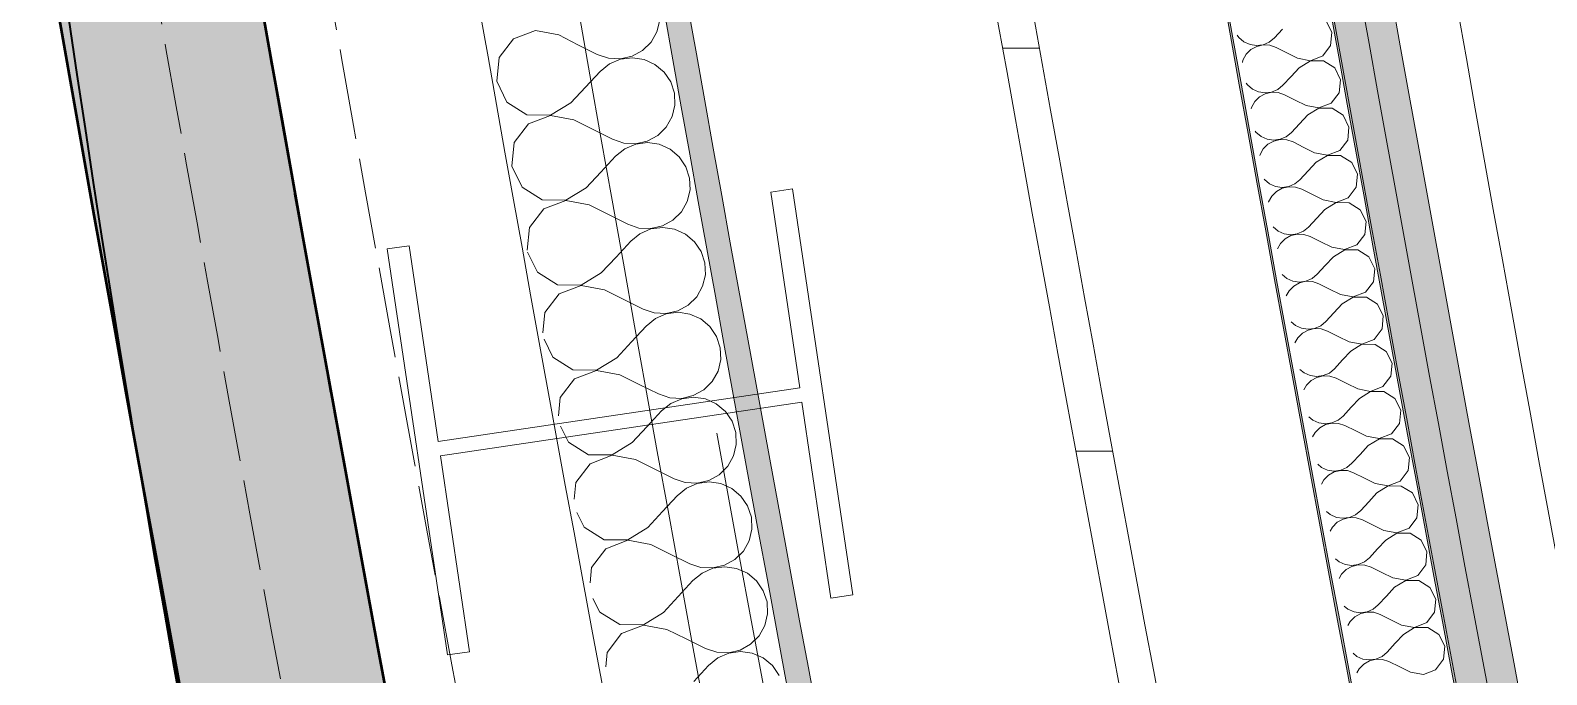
# Model space of a CAD drawing. Header units: millimetres. Extents: x -99530 to 90294, y -97212 to 56397.
# Drawn here: x -42005 to -41253, y -64111 to -63791 of the extents above; entities that cross this region are included whole.
import ezdxf
from ezdxf.enums import TextEntityAlignment as Align

# ---------------------------------------------------------------- set-up
doc = ezdxf.new("R2010")
doc.units = ezdxf.units.MM
doc.header["$MEASUREMENT"] = 0
doc.linetypes.add('Double Dashed', pattern=[1093.611073, 529.166651, -211.666656, 141.111112, -211.666656])
doc.linetypes.add('Hidden Line', pattern=[55, 45, -10])
for name, color, linetype in [('A-25-M_Wall_Ext', 7, 'Continuous'), ('A-25-M_Wall_Int', 7, 'Continuous'), ('COLUMN.IFC Import', 7, 'Continuous'), ('New_A-05-M_Gross_Int_Circulation', 7, 'Continuous'), ('New_A-15-MG_Structural_Grid_Phase_2', 7, 'Continuous'), ('New_A-20-M_Floor_Slab', 7, 'Continuous'), ('New_A-20-M_Hard_Landscape', 7, 'Continuous'), ('New_A-25-M_Wall_Ext', 7, 'Continuous'), ('New_A-25-M_Wall_Int', 7, 'Continuous')]:
    doc.layers.add(name, color=color, linetype=linetype)
for name, color, linetype, lineweight, true_color in [('A-25-M_Wall_Ext_Pen_No__107', 7, 'Continuous', 15, 0xa6a6a6), ('A-25-M_Wall_Ext_Pen_No__27', 7, 'Continuous', 50, 0x2a2a2a), ('A-25-M_Wall_Int_Pen_No__107', 7, 'Continuous', 15, 0xa6a6a6), ('A-25-M_Wall_Int_Pen_No__149', 7, 'Continuous', 0, 0x2a2a2a), ('New_A-05-M_Gross_Int_Circulation_Pen_No__74', 7, 'Continuous', 20, 0x606060), ('New_A-15-MG_Structural_Grid_Phase_2_Pen_No__222', 7, 'Continuous', 13, 0x65af33), ('New_A-20-M_Hard_Landscape_Pen_No__53', 7, 'Continuous', 35, 0x444444), ('New_A-25-M_Wall_Int_Pen_No__107', 7, 'Continuous', 15, 0xa6a6a6), ('New_A-25-M_Wall_Int_Pen_No__81', 7, 'Continuous', 20, 0x6a6a6a)]:
    doc.layers.add(name, color=color, linetype=linetype, lineweight=lineweight, true_color=true_color)
for name, color, linetype, lineweight in [('A-25-M_Wall_Ext_Pen_No__87', 8, 'Continuous', 20), ('A-25-M_Wall_Int_Pen_No__193', 7, 'Continuous', 18), ('COLUMN.IFC Import_Pen_No__2', 8, 'Continuous', 15), ('New_A-20-M_Floor_Slab_Pen_No__89', 8, 'Continuous', 20), ('New_A-25-M_Wall_Ext_Pen_No__87', 8, 'Continuous', 20), ('New_A-25-M_Wall_Int_Pen_No__1', 7, 'Continuous', 13), ('New_A-25-M_Wall_Int_Pen_No__150', 7, 'Continuous', 0), ('New_ArchiCAD Zone Stamps_Pen_No__9', 7, 'Continuous', 13)]:
    doc.layers.add(name, color=color, linetype=linetype, lineweight=lineweight)
doc.styles.add('GENERATED_STYLE_1', font='')
doc.styles.add('GENERATED_STYLE_3', font='')
doc.styles.add('GENERATED_STYLE_4', font='')
doc.styles.get('GENERATED_STYLE_1').set_extended_font_data('Arial', bold=True)
doc.styles.get('GENERATED_STYLE_3').set_extended_font_data('Arial')
doc.styles.get('GENERATED_STYLE_4').set_extended_font_data('Swis721 BT')

# ---------------------------------------------------------------- blocks, each defined once
blk = doc.blocks.new('Stair 07 _INB 0168_10_1', base_point=(-36902.6, -62923.54))
at = {"layer": 'New_A-05-M_Gross_Int_Circulation_Pen_No__74', "linetype": 'Continuous'}
blk.add_arc((-4141.99, -57209.05), 37731.88, 186.721455, 191.645003, dxfattribs=at)
at = {"layer": 'New_ArchiCAD Zone Stamps_Pen_No__9'}
for tag, height, style, p in [('ROOM_NAME', 250, 'GENERATED_STYLE_1', (-37168.15, -61611.29)), ('zoneNameLine2', 250, 'GENERATED_STYLE_1', (-37356.58, -62043.42)), ('ROOM_NUMBER', 200, 'GENERATED_STYLE_3', (-37545.01, -62464.13)), ('measuredAreaCode', 200, 'GENERATED_STYLE_3', (-37702.04, -62824.24)), ('DUMMY_649', 200, 'GENERATED_STYLE_3', (-37394.63, -62958.28)), ('DUMMY_650', 200, 'GENERATED_STYLE_3', (-36905.29, -63171.66)), ('DUMMY_651', 133.33, 'GENERATED_STYLE_3', (-36626, -63278.2))]:
    blk.add_attdef(tag, text='', height=height, rotation=336.44041, dxfattribs=dict(at, style=style)).set_placement(p, align=Align.TOP_LEFT)
blk = doc.blocks.new('Mesh_2_1', base_point=(-42312.96, -61137.43))
at = {"layer": 'New_A-20-M_Hard_Landscape_Pen_No__53', "linetype": 'Continuous', "flags": 128}
blk.add_lwpolyline([(-42312.96, -61137.43), (-44611.59, -60132.63), (-45011.26, -60153.1), (-44779.44, -64647.12, 0.101309), (-40900.75, -69852.74, -0.324783), (-40933.13, -67038.12, -0.084886), (-41989.51, -63759.27, -0.016705)], format="xyb", close=True, dxfattribs=at)
blk = doc.blocks.new('Slab_56_1', base_point=(-44734.13, -52924.74))
at = {"layer": 'New_A-20-M_Floor_Slab_Pen_No__89', "linetype": 'Continuous', "flags": 128}
blk.add_lwpolyline([(-44734.13, -52924.74), (-44734.3, -52924.72, -0.179811), (-34721.45, -33027.69), (-34721.92, -33027.18), (-25959.6, -24873.2), (-20981.62, -27043.85), (-17009.56, -17934.66), (-17703.34, -17189.12), (-11222.85, -11158.55), (-10852.64, -11556.37), (-2918.66, -4173.23), (921.42, -599.75), (3259.49, -1619.27), (2636.44, -2195.91), (2144.41, -3324.28), (-4596.33, -18782.94), (-10337.07, -31948.28), (-13252.03, -30677.22), (-20095.26, -46371.16, -0.415568), (-30017.22, -50195.91), (-38341.96, -69287.69, -0.234037), (-41521.39, -64901.11, -0.022084), (-42146.95, -60901.38), (-44895.69, -59706.59, -0.043731)], format="xyb", close=True, dxfattribs=at)
blk = doc.blocks.new('Wall_233_1', base_point=(-42264.59, -61095.29))
at = {"layer": 'New_A-25-M_Wall_Ext_Pen_No__87', "linetype": 'Hidden Line'}
for radius, start in [(37234.44, 185.847464), (37284.44, 185.892366)]:
    blk.add_arc((-5223.89, -57301.83), radius, start, 191.659248, dxfattribs=at)
blk = doc.blocks.new('*X781')
at = {"layer": 'New_A-25-M_Wall_Int_Pen_No__150', "linetype": 'Continuous'}
for p, q in [((-41384, -63790.51), (-41388.05, -63794.86)), ((-41359.51, -63792.17), (-41362.36, -63786.32)), ((-41406.45, -63793.47), (-41405.63, -63794.69)), ((-41405.63, -63794.69), (-41403.12, -63796.81)), ((-41403.12, -63796.81), (-41400.13, -63798.17)), ((-41400.13, -63798.17), (-41396.88, -63798.66)), ((-41396.88, -63798.66), (-41393.62, -63798.23)), ((-41393.6, -63798.33), (-41396.8, -63799.06)), ((-41393.62, -63798.23), (-41390.6, -63796.94)), ((-41390.32, -63798.5), (-41393.6, -63798.33)), ((-41390.6, -63796.94), (-41388.05, -63794.86)), ((-41387.21, -63799.55), (-41390.32, -63798.5)), ((-41364.11, -63803.81), (-41360.15, -63798.64)), ((-41360.15, -63798.64), (-41359.51, -63792.17)), ((-41403.63, -63805.82), (-41403.92, -63806.99)), ((-41402.02, -63802.96), (-41403.63, -63805.82)), ((-41399.68, -63800.65), (-41402.02, -63802.96)), ((-41396.8, -63799.06), (-41399.68, -63800.65)), ((-41381.89, -63802.23), (-41387.21, -63799.55)), ((-41376.58, -63804.91), (-41381.89, -63802.23)), ((-41376.58, -63804.91), (-41370.19, -63806.13)), ((-41370.17, -63806.23), (-41375.73, -63809.6)), ((-41370.19, -63806.13), (-41364.11, -63803.81)), ((-41363.66, -63806.29), (-41370.17, -63806.23)), ((-41375.73, -63809.6), (-41379.79, -63813.96)), ((-41358.16, -63809.76), (-41363.66, -63806.29)), ((-41355.3, -63815.6), (-41358.16, -63809.76)), ((-41401.98, -63817.32), (-41401.42, -63818.16)), ((-41401.42, -63818.16), (-41398.91, -63820.28)), ((-41398.91, -63820.28), (-41395.91, -63821.63)), ((-41389.41, -63821.69), (-41386.39, -63820.39)), ((-41386.39, -63820.39), (-41383.84, -63818.32)), ((-41379.79, -63813.96), (-41383.84, -63818.32)), ((-41355.94, -63822.08), (-41355.3, -63815.6)), ((-41397.8, -63826.42), (-41399.42, -63829.28)), ((-41395.47, -63824.11), (-41397.8, -63826.42)), ((-41395.91, -63821.63), (-41392.66, -63822.11)), ((-41392.59, -63822.52), (-41395.47, -63824.11)), ((-41392.66, -63822.11), (-41389.41, -63821.69)), ((-41389.39, -63821.79), (-41392.59, -63822.52)), ((-41386.11, -63821.95), (-41389.39, -63821.79)), ((-41383, -63823.01), (-41386.11, -63821.95)), ((-41377.68, -63825.68), (-41383, -63823.01)), ((-41372.36, -63828.35), (-41377.68, -63825.68)), ((-41372.36, -63828.35), (-41365.97, -63829.57)), ((-41365.97, -63829.57), (-41359.89, -63827.25)), ((-41359.89, -63827.25), (-41355.94, -63822.08)), ((-41399.42, -63829.28), (-41399.6, -63830.04)), ((-41371.51, -63833.04), (-41375.56, -63837.41)), ((-41365.95, -63829.67), (-41371.51, -63833.04)), ((-41359.44, -63829.72), (-41365.95, -63829.67)), ((-41353.94, -63833.19), (-41359.44, -63829.72)), ((-41351.08, -63839.04), (-41353.94, -63833.19)), ((-41397.52, -63841.13), (-41397.19, -63841.62)), ((-41397.19, -63841.62), (-41394.68, -63843.74)), ((-41394.68, -63843.74), (-41391.68, -63845.09)), ((-41382.16, -63843.84), (-41379.62, -63841.77)), ((-41375.56, -63837.41), (-41379.62, -63841.77)), ((-41351.71, -63845.51), (-41351.08, -63839.04)), ((-41393.57, -63849.88), (-41395.18, -63852.75)), ((-41391.24, -63847.57), (-41393.57, -63849.88)), ((-41391.68, -63845.09), (-41388.43, -63845.57)), ((-41388.36, -63845.98), (-41391.24, -63847.57)), ((-41388.43, -63845.57), (-41385.18, -63845.15)), ((-41385.16, -63845.24), (-41388.36, -63845.98)), ((-41385.18, -63845.15), (-41382.16, -63843.84)), ((-41381.88, -63845.4), (-41385.16, -63845.24)), ((-41378.77, -63846.46), (-41381.88, -63845.4)), ((-41373.45, -63849.13), (-41378.77, -63846.46)), ((-41368.13, -63851.8), (-41373.45, -63849.13)), ((-41361.73, -63853.01), (-41355.66, -63850.69)), ((-41355.66, -63850.69), (-41351.71, -63845.51)), ((-41395.18, -63852.75), (-41395.27, -63853.13)), ((-41367.28, -63856.49), (-41371.33, -63860.85)), ((-41368.13, -63851.8), (-41361.73, -63853.01)), ((-41361.72, -63853.11), (-41367.28, -63856.49)), ((-41355.21, -63853.16), (-41361.72, -63853.11)), ((-41349.7, -63856.62), (-41355.21, -63853.16)), ((-41346.84, -63862.47), (-41349.7, -63856.62)), ((-41393.06, -63864.91), (-41392.95, -63865.08)), ((-41392.95, -63865.08), (-41390.44, -63867.2)), ((-41377.92, -63867.3), (-41375.37, -63865.22)), ((-41371.33, -63860.85), (-41375.37, -63865.22)), ((-41347.47, -63868.94), (-41346.84, -63862.47)), ((-41389.32, -63873.34), (-41390.93, -63876.2)), ((-41390.44, -63867.2), (-41387.44, -63868.55)), ((-41386.99, -63871.02), (-41389.32, -63873.34)), ((-41387.44, -63868.55), (-41384.19, -63869.03)), ((-41384.12, -63869.43), (-41386.99, -63871.02)), ((-41384.19, -63869.03), (-41380.93, -63868.6)), ((-41380.92, -63868.69), (-41384.12, -63869.43)), ((-41380.93, -63868.6), (-41377.92, -63867.3)), ((-41377.64, -63868.85), (-41380.92, -63868.69)), ((-41374.52, -63869.91), (-41377.64, -63868.85)), ((-41369.2, -63872.57), (-41374.52, -63869.91)), ((-41363.88, -63875.24), (-41369.2, -63872.57)), ((-41351.41, -63874.12), (-41347.47, -63868.94)), ((-41390.93, -63876.2), (-41390.94, -63876.24)), ((-41363.03, -63879.93), (-41367.07, -63884.29)), ((-41363.88, -63875.24), (-41357.48, -63876.45)), ((-41357.47, -63876.55), (-41363.03, -63879.93)), ((-41357.48, -63876.45), (-41351.41, -63874.12)), ((-41350.96, -63876.59), (-41357.47, -63876.55)), ((-41345.45, -63880.05), (-41350.96, -63876.59)), ((-41342.58, -63885.89), (-41345.45, -63880.05)), ((-41388.63, -63888.59), (-41386.18, -63890.65)), ((-41373.66, -63890.74), (-41371.12, -63888.66)), ((-41367.07, -63884.29), (-41371.12, -63888.66)), ((-41343.21, -63892.37), (-41342.58, -63885.89)), ((-41386.18, -63890.65), (-41383.18, -63892)), ((-41382.73, -63894.48), (-41385.06, -63896.79)), ((-41383.18, -63892), (-41379.93, -63892.48)), ((-41379.86, -63892.89), (-41382.73, -63894.48)), ((-41379.93, -63892.48), (-41376.68, -63892.05)), ((-41376.66, -63892.14), (-41379.86, -63892.89)), ((-41376.68, -63892.05), (-41373.66, -63890.74)), ((-41373.38, -63892.3), (-41376.66, -63892.14)), ((-41370.26, -63893.35), (-41373.38, -63892.3)), ((-41364.94, -63896.02), (-41370.26, -63893.35)), ((-41359.61, -63898.68), (-41364.94, -63896.02)), ((-41347.15, -63897.55), (-41343.21, -63892.37)), ((-41385.06, -63896.79), (-41386.58, -63899.51)), ((-41358.76, -63903.37), (-41362.8, -63907.74)), ((-41359.61, -63898.68), (-41353.22, -63899.88)), ((-41353.2, -63899.98), (-41358.76, -63903.37)), ((-41353.22, -63899.88), (-41347.15, -63897.55)), ((-41346.7, -63900.02), (-41353.2, -63899.98)), ((-41341.18, -63903.48), (-41346.7, -63900.02)), ((-41338.31, -63909.32), (-41341.18, -63903.48)), ((-41362.8, -63907.74), (-41366.85, -63912.11)), ((-41338.94, -63915.79), (-41338.31, -63909.32)), ((-41384.21, -63912.17), (-41381.91, -63914.11)), ((-41381.91, -63914.11), (-41378.91, -63915.45)), ((-41378.46, -63917.93), (-41380.78, -63920.25)), ((-41378.91, -63915.45), (-41375.66, -63915.93)), ((-41375.58, -63916.33), (-41378.46, -63917.93)), ((-41375.66, -63915.93), (-41372.4, -63915.49)), ((-41372.38, -63915.59), (-41375.58, -63916.33)), ((-41372.4, -63915.49), (-41369.39, -63914.19)), ((-41369.1, -63915.75), (-41372.38, -63915.59)), ((-41369.39, -63914.19), (-41366.85, -63912.11)), ((-41365.99, -63916.79), (-41369.1, -63915.75)), ((-41360.66, -63919.45), (-41365.99, -63916.79)), ((-41342.87, -63920.98), (-41338.94, -63915.79)), ((-41380.78, -63920.25), (-41382.22, -63922.8)), ((-41355.34, -63922.11), (-41360.66, -63919.45)), ((-41355.34, -63922.11), (-41348.94, -63923.32)), ((-41348.92, -63923.41), (-41354.48, -63926.8)), ((-41348.94, -63923.32), (-41342.87, -63920.98)), ((-41342.42, -63923.45), (-41348.92, -63923.41)), ((-41336.9, -63926.9), (-41342.42, -63923.45)), ((-41358.52, -63931.17), (-41362.56, -63935.55)), ((-41354.48, -63926.8), (-41358.52, -63931.17)), ((-41334.03, -63932.74), (-41336.9, -63926.9)), ((-41334.65, -63939.22), (-41334.03, -63932.74)), ((-41379.8, -63935.73), (-41377.62, -63937.56)), ((-41377.62, -63937.56), (-41374.62, -63938.9)), ((-41374.17, -63941.38), (-41376.49, -63943.7)), ((-41374.62, -63938.9), (-41371.37, -63939.37)), ((-41371.29, -63939.78), (-41374.17, -63941.38)), ((-41371.37, -63939.37), (-41368.11, -63938.94)), ((-41368.1, -63939.03), (-41371.29, -63939.78)), ((-41368.11, -63938.94), (-41365.1, -63937.63)), ((-41364.81, -63939.19), (-41368.1, -63939.03)), ((-41365.1, -63937.63), (-41362.56, -63935.55)), ((-41361.7, -63940.23), (-41364.81, -63939.19)), ((-41356.37, -63942.89), (-41361.7, -63940.23)), ((-41338.58, -63944.4), (-41334.65, -63939.22)), ((-41376.49, -63943.7), (-41377.85, -63946.12)), ((-41351.04, -63945.55), (-41356.37, -63942.89)), ((-41351.04, -63945.55), (-41344.65, -63946.75)), ((-41344.63, -63946.84), (-41350.18, -63950.23)), ((-41344.65, -63946.75), (-41338.58, -63944.4)), ((-41338.12, -63946.87), (-41344.63, -63946.84)), ((-41332.61, -63950.32), (-41338.12, -63946.87)), ((-41354.22, -63954.61), (-41358.26, -63958.98)), ((-41350.18, -63950.23), (-41354.22, -63954.61)), ((-41329.73, -63956.16), (-41332.61, -63950.32)), ((-41330.34, -63962.64), (-41329.73, -63956.16)), ((-41375.38, -63959.27), (-41373.31, -63961)), ((-41373.31, -63961), (-41370.32, -63962.35)), ((-41370.32, -63962.35), (-41367.06, -63962.82)), ((-41366.99, -63963.22), (-41369.86, -63964.82)), ((-41367.06, -63962.82), (-41363.81, -63962.38)), ((-41363.79, -63962.47), (-41366.99, -63963.22)), ((-41363.81, -63962.38), (-41360.8, -63961.07)), ((-41360.51, -63962.63), (-41363.79, -63962.47)), ((-41360.8, -63961.07), (-41358.26, -63958.98)), ((-41357.4, -63963.67), (-41360.51, -63962.63)), ((-41352.07, -63966.32), (-41357.4, -63963.67)), ((-41334.27, -63967.82), (-41330.34, -63962.64)), ((-41372.19, -63967.14), (-41373.48, -63969.45)), ((-41369.86, -63964.82), (-41372.19, -63967.14)), ((-41346.74, -63968.98), (-41352.07, -63966.32)), ((-41346.74, -63968.98), (-41340.34, -63970.17)), ((-41340.32, -63970.27), (-41345.87, -63973.66)), ((-41340.34, -63970.17), (-41334.27, -63967.82)), ((-41333.82, -63970.3), (-41340.32, -63970.27)), ((-41328.3, -63973.74), (-41333.82, -63970.3)), ((-41349.91, -63978.04), (-41353.94, -63982.42)), ((-41345.87, -63973.66), (-41349.91, -63978.04)), ((-41325.41, -63979.58), (-41328.3, -63973.74)), ((-41370.98, -63982.79), (-41369, -63984.45)), ((-41369, -63984.45), (-41366, -63985.79)), ((-41366, -63985.79), (-41362.75, -63986.26)), ((-41362.67, -63986.66), (-41365.54, -63988.26)), ((-41362.75, -63986.26), (-41359.49, -63985.82)), ((-41359.47, -63985.91), (-41362.67, -63986.66)), ((-41359.49, -63985.82), (-41356.48, -63984.51)), ((-41356.19, -63986.06), (-41359.47, -63985.91)), ((-41356.48, -63984.51), (-41353.94, -63982.42)), ((-41353.08, -63987.11), (-41356.19, -63986.06)), ((-41329.95, -63991.24), (-41326.02, -63986.05)), ((-41326.02, -63986.05), (-41325.41, -63979.58)), ((-41367.86, -63990.59), (-41369.1, -63992.8)), ((-41365.54, -63988.26), (-41367.86, -63990.59)), ((-41347.74, -63989.76), (-41353.08, -63987.11)), ((-41342.41, -63992.4), (-41347.74, -63989.76)), ((-41342.41, -63992.4), (-41336.02, -63993.59)), ((-41336, -63993.69), (-41341.55, -63997.09)), ((-41336.02, -63993.59), (-41329.95, -63991.24)), ((-41329.49, -63993.72), (-41336, -63993.69)), ((-41323.97, -63997.16), (-41329.49, -63993.72)), ((-41345.58, -64001.47), (-41349.61, -64005.85)), ((-41341.55, -63997.09), (-41345.58, -64001.47)), ((-41321.08, -64002.99), (-41323.97, -63997.16)), ((-41366.57, -64006.29), (-41364.66, -64007.89)), ((-41364.66, -64007.89), (-41361.66, -64009.23)), ((-41361.66, -64009.23), (-41358.41, -64009.69)), ((-41358.41, -64009.69), (-41355.16, -64009.25)), ((-41355.16, -64009.25), (-41352.15, -64007.94)), ((-41352.15, -64007.94), (-41349.61, -64005.85)), ((-41321.69, -64009.47), (-41321.08, -64002.99)), ((-41363.53, -64014.03), (-41364.72, -64016.17)), ((-41361.2, -64011.7), (-41363.53, -64014.03)), ((-41358.34, -64010.1), (-41361.2, -64011.7)), ((-41355.14, -64009.35), (-41358.34, -64010.1)), ((-41351.86, -64009.5), (-41355.14, -64009.35)), ((-41348.74, -64010.54), (-41351.86, -64009.5)), ((-41343.41, -64013.18), (-41348.74, -64010.54)), ((-41338.07, -64015.83), (-41343.41, -64013.18)), ((-41338.07, -64015.83), (-41331.68, -64017.02)), ((-41331.68, -64017.02), (-41325.61, -64014.66)), ((-41325.61, -64014.66), (-41321.69, -64009.47)), ((-41337.2, -64020.51), (-41341.23, -64024.9)), ((-41331.66, -64017.11), (-41337.2, -64020.51)), ((-41325.15, -64017.13), (-41331.66, -64017.11)), ((-41319.63, -64020.57), (-41325.15, -64017.13)), ((-41316.74, -64026.4), (-41319.63, -64020.57)), ((-41362.17, -64029.78), (-41360.32, -64031.33)), ((-41360.32, -64031.33), (-41357.31, -64032.67)), ((-41350.81, -64032.69), (-41347.8, -64031.37)), ((-41347.8, -64031.37), (-41345.26, -64029.28)), ((-41341.23, -64024.9), (-41345.26, -64029.28)), ((-41317.34, -64032.88), (-41316.74, -64026.4)), ((-41359.17, -64037.47), (-41360.34, -64039.56)), ((-41356.85, -64035.14), (-41359.17, -64037.47)), ((-41357.31, -64032.67), (-41354.06, -64033.13)), ((-41353.99, -64033.54), (-41356.85, -64035.14)), ((-41354.06, -64033.13), (-41350.81, -64032.69)), ((-41350.79, -64032.78), (-41353.99, -64033.54)), ((-41347.51, -64032.93), (-41350.79, -64032.78)), ((-41344.39, -64033.97), (-41347.51, -64032.93)), ((-41339.06, -64036.61), (-41344.39, -64033.97)), ((-41333.72, -64039.25), (-41339.06, -64036.61)), ((-41333.72, -64039.25), (-41327.32, -64040.43)), ((-41327.32, -64040.43), (-41321.26, -64038.07)), ((-41321.26, -64038.07), (-41317.34, -64032.88)), ((-41332.85, -64043.93), (-41336.87, -64048.32)), ((-41327.3, -64040.53), (-41332.85, -64043.93)), ((-41320.8, -64040.55), (-41327.3, -64040.53)), ((-41315.27, -64043.98), (-41320.8, -64040.55)), ((-41312.38, -64049.81), (-41315.27, -64043.98)), ((-41357.78, -64053.24), (-41355.95, -64054.76)), ((-41343.43, -64054.8), (-41340.9, -64052.71)), ((-41336.87, -64048.32), (-41340.9, -64052.71)), ((-41312.98, -64056.29), (-41312.38, -64049.81)), ((-41355.95, -64054.76), (-41352.95, -64056.1)), ((-41354.81, -64060.9), (-41355.95, -64062.97)), ((-41352.49, -64058.57), (-41354.81, -64060.9)), ((-41352.95, -64056.1), (-41349.7, -64056.56)), ((-41349.62, -64056.97), (-41352.49, -64058.57)), ((-41349.7, -64056.56), (-41346.44, -64056.12)), ((-41346.43, -64056.21), (-41349.62, -64056.97)), ((-41346.44, -64056.12), (-41343.43, -64054.8)), ((-41343.14, -64056.36), (-41346.43, -64056.21)), ((-41340.03, -64057.39), (-41343.14, -64056.36)), ((-41334.69, -64060.03), (-41340.03, -64057.39)), ((-41329.35, -64062.67), (-41334.69, -64060.03)), ((-41322.95, -64063.85), (-41316.89, -64061.49)), ((-41316.89, -64061.49), (-41312.98, -64056.29)), ((-41328.48, -64067.35), (-41332.5, -64071.74)), ((-41329.35, -64062.67), (-41322.95, -64063.85)), ((-41322.94, -64063.94), (-41328.48, -64067.35)), ((-41316.43, -64063.96), (-41322.94, -64063.94)), ((-41310.9, -64067.39), (-41316.43, -64063.96)), ((-41308, -64073.21), (-41310.9, -64067.39)), ((-41353.38, -64076.69), (-41351.57, -64078.2)), ((-41339.06, -64078.22), (-41336.52, -64076.13)), ((-41332.5, -64071.74), (-41336.52, -64076.13)), ((-41308.6, -64079.69), (-41308, -64073.21)), ((-41351.57, -64078.2), (-41348.57, -64079.53)), ((-41350.42, -64084.33), (-41351.57, -64086.39)), ((-41348.11, -64082), (-41350.42, -64084.33)), ((-41348.57, -64079.53), (-41345.32, -64079.99)), ((-41345.24, -64080.4), (-41348.11, -64082)), ((-41345.32, -64079.99), (-41342.06, -64079.54)), ((-41342.05, -64079.64), (-41345.24, -64080.4)), ((-41342.06, -64079.54), (-41339.06, -64078.22)), ((-41338.76, -64079.78), (-41342.05, -64079.64)), ((-41335.65, -64080.82), (-41338.76, -64079.78)), ((-41330.31, -64083.45), (-41335.65, -64080.82)), ((-41324.97, -64086.09), (-41330.31, -64083.45)), ((-41312.51, -64084.89), (-41308.6, -64079.69)), ((-41324.09, -64090.77), (-41328.11, -64095.16)), ((-41324.97, -64086.09), (-41318.57, -64087.26)), ((-41318.55, -64087.35), (-41324.09, -64090.77)), ((-41318.57, -64087.26), (-41312.51, -64084.89)), ((-41312.04, -64087.36), (-41318.55, -64087.35)), ((-41306.51, -64090.79), (-41312.04, -64087.36)), ((-41303.61, -64096.62), (-41306.51, -64090.79)), ((-41328.11, -64095.16), (-41332.13, -64099.55)), ((-41304.2, -64103.1), (-41303.61, -64096.62)), ((-41348.99, -64100.12), (-41347.18, -64101.63)), ((-41347.18, -64101.63), (-41344.18, -64102.96)), ((-41343.71, -64105.43), (-41346.03, -64107.76)), ((-41344.18, -64102.96), (-41340.92, -64103.42)), ((-41340.85, -64103.83), (-41343.71, -64105.43)), ((-41340.92, -64103.42), (-41337.67, -64102.97)), ((-41337.65, -64103.06), (-41340.85, -64103.83)), ((-41337.67, -64102.97), (-41334.66, -64101.65)), ((-41334.37, -64103.2), (-41337.65, -64103.06)), ((-41334.66, -64101.65), (-41332.13, -64099.55)), ((-41331.25, -64104.24), (-41334.37, -64103.2)), ((-41325.91, -64106.87), (-41331.25, -64104.24)), ((-41320.57, -64109.5), (-41325.91, -64106.87)), ((-41308.11, -64108.3), (-41304.2, -64103.1)), ((-41346.03, -64107.76), (-41347.17, -64109.83)), ((-41320.57, -64109.5), (-41314.17, -64110.67)), ((-41314.17, -64110.67), (-41308.11, -64108.3))]:
    blk.add_line(p, q, dxfattribs=at)
blk = doc.blocks.new('Wall_234_1', base_point=(-41650.69, -61617.63))
at = {"layer": 'New_A-25-M_Wall_Int_Pen_No__107', "linetype": 'Continuous'}
for points in [[(-41684.58, -61586.49, 0.020784), (-41197.92, -64625.86), (-41183.53, -64621.37, -0.020714), (-41668.66, -61593.43)], [(-41666.62, -61610.69, 0.020699), (-41180.53, -64636.15), (-41166.13, -64631.65, -0.020629), (-41650.69, -61617.63)]]:
    blk.add_hatch(color=256, dxfattribs=at).paths.add_polyline_path(points)
at = {"layer": 'New_A-25-M_Wall_Int_Pen_No__81', "linetype": 'Continuous', "lineweight": 0, "true_color": 0x353535}
for points in [[(-41748.55, -61486.6, 0.021187), (-41258.2, -64590.19), (-41257.24, -64589.9, -0.021182), (-41747.49, -61487.06)], [(-41687.67, -61568.78, 0.020899), (-41199.08, -64625.18), (-41198.12, -64624.88, -0.020894), (-41686.6, -61569.24)]]:
    blk.add_hatch(color=250, dxfattribs=at).paths.add_polyline_path(points)
at = {"layer": 'New_A-25-M_Wall_Int_Pen_No__1', "linetype": 'Continuous'}
for radius, start, end in [(37093.18, 186.548948, 191.405608), (37092.18, 186.551629, 191.405448), (37042.18, 186.685976, 191.398979), (37041.18, 186.688668, 191.47657), (37026.18, 186.729082, 191.475746), (37011.18, 186.769546, 191.520049)]:
    blk.add_arc((-4897.54, -57254.9), radius, start, end, dxfattribs=at)
at = {"layer": 'New_A-25-M_Wall_Int', "color": 250, "lineweight": 50, "true_color": 0x2a2a2a}
blk.add_blockref('*X781', (0, 0), dxfattribs=at)
blk = doc.blocks.new('Wall_322_1', base_point=(-42261.67, -61124.25))
at = {"layer": 'A-25-M_Wall_Ext_Pen_No__107', "linetype": 'Continuous', "lineweight": 0, "true_color": 0x535353}
blk.add_hatch(color=251, dxfattribs=at).paths.add_polyline_path([(-42361.13, -61134.57, 0.025045), (-41783.48, -64868.72), (-41685.55, -64848.5, -0.025045), (-42261.67, -61124.25)])
at = {"layer": 'A-25-M_Wall_Ext_Pen_No__27', "linetype": 'Continuous'}
for radius in [37641.11, 37741.11]:
    blk.add_arc((-4821.59, -57239.2), radius, 185.924212, 191.662952, dxfattribs=at)
blk = doc.blocks.new('Wall_420_1', base_point=(-42568.57, -61112.06))
at = {"layer": 'A-25-M_Wall_Ext_Pen_No__87', "linetype": 'Hidden Line'}
for radius, end in [(37200.42, 192.529439), (37539.42, 192.534789)]:
    blk.add_arc((-5223.03, -57301.65), radius, 185.825796, end, dxfattribs=at)
blk = doc.blocks.new('*X1075')
at = {"layer": 'A-25-M_Wall_Int_Pen_No__107', "linetype": 'Continuous'}
for p, q in [((-41765.38, -63795.31), (-41754.43, -63791.16)), ((-41754.43, -63791.16), (-41742.94, -63793.38)), ((-41692.83, -63786.08), (-41694.23, -63791.81)), ((-41772.52, -63804.59), (-41765.38, -63795.31)), ((-41742.94, -63793.38), (-41733.37, -63798.2)), ((-41733.37, -63798.2), (-41723.81, -63803.02)), ((-41697.15, -63796.94), (-41701.36, -63801.08)), ((-41694.23, -63791.81), (-41697.15, -63796.94)), ((-41773.69, -63816.24), (-41772.52, -63804.59)), ((-41718.22, -63804.93), (-41723.81, -63803.02)), ((-41712.31, -63805.23), (-41718.22, -63804.93)), ((-41717.72, -63807.73), (-41712.28, -63805.4)), ((-41706.55, -63803.92), (-41712.31, -63805.23)), ((-41712.28, -63805.4), (-41706.42, -63804.65)), ((-41701.36, -63801.08), (-41706.55, -63803.92)), ((-41706.42, -63804.65), (-41700.57, -63805.53)), ((-41700.57, -63805.53), (-41695.19, -63807.96)), ((-41729.62, -63819.27), (-41722.31, -63811.45)), ((-41722.31, -63811.45), (-41717.72, -63807.73)), ((-41695.19, -63807.96), (-41690.68, -63811.77)), ((-41690.68, -63811.77), (-41687.38, -63816.67)), ((-41768.57, -63826.77), (-41773.69, -63816.24)), ((-41736.94, -63827.1), (-41729.62, -63819.27)), ((-41687.38, -63816.67), (-41685.56, -63822.27)), ((-41758.67, -63833.03), (-41768.57, -63826.77)), ((-41736.94, -63827.1), (-41746.96, -63833.15)), ((-41685.33, -63828.17), (-41686.73, -63833.9)), ((-41685.56, -63822.27), (-41685.33, -63828.17)), ((-41746.96, -63833.15), (-41758.67, -63833.03)), ((-41757.88, -63837.48), (-41746.93, -63833.32)), ((-41746.93, -63833.32), (-41735.43, -63835.53)), ((-41735.43, -63835.53), (-41725.86, -63840.34)), ((-41686.73, -63833.9), (-41689.64, -63839.04)), ((-41765, -63846.78), (-41757.88, -63837.48)), ((-41725.86, -63840.34), (-41716.3, -63845.15)), ((-41693.85, -63843.18), (-41699.03, -63846.03)), ((-41689.64, -63839.04), (-41693.85, -63843.18)), ((-41766.16, -63858.43), (-41765, -63846.78)), ((-41710.7, -63847.05), (-41716.3, -63845.15)), ((-41714.79, -63853.57), (-41710.2, -63849.85)), ((-41704.79, -63847.35), (-41710.7, -63847.05)), ((-41710.2, -63849.85), (-41704.76, -63847.52)), ((-41699.03, -63846.03), (-41704.79, -63847.35)), ((-41704.76, -63847.52), (-41698.9, -63846.76)), ((-41698.9, -63846.76), (-41693.05, -63847.63)), ((-41693.05, -63847.63), (-41687.67, -63850.06)), ((-41687.67, -63850.06), (-41683.15, -63853.86)), ((-41761.03, -63868.95), (-41766.16, -63858.43)), ((-41722.09, -63861.41), (-41714.79, -63853.57)), ((-41683.15, -63853.86), (-41679.85, -63858.75)), ((-41679.85, -63858.75), (-41678.02, -63864.36)), ((-41729.39, -63869.24), (-41722.09, -63861.41)), ((-41678.02, -63864.36), (-41677.79, -63870.25)), ((-41751.12, -63875.2), (-41761.03, -63868.95)), ((-41729.39, -63869.24), (-41739.41, -63875.3)), ((-41677.79, -63870.25), (-41679.18, -63875.99)), ((-41757.43, -63888.95), (-41750.32, -63879.65)), ((-41739.41, -63875.3), (-41751.12, -63875.2)), ((-41750.32, -63879.65), (-41739.38, -63875.47)), ((-41739.38, -63875.47), (-41727.88, -63877.67)), ((-41727.88, -63877.67), (-41718.31, -63882.47)), ((-41682.09, -63881.12), (-41686.29, -63885.28)), ((-41679.18, -63875.99), (-41682.09, -63881.12)), ((-41718.31, -63882.47), (-41708.73, -63887.27)), ((-41703.13, -63889.16), (-41708.73, -63887.27)), ((-41691.47, -63888.13), (-41697.23, -63889.45)), ((-41697.2, -63889.62), (-41691.34, -63888.86)), ((-41686.29, -63885.28), (-41691.47, -63888.13)), ((-41691.34, -63888.86), (-41685.49, -63889.72)), ((-41758.54, -63900.12), (-41757.43, -63888.95)), ((-41714.51, -63903.53), (-41707.21, -63895.69)), ((-41707.21, -63895.69), (-41702.63, -63891.96)), ((-41697.23, -63889.45), (-41703.13, -63889.16)), ((-41702.63, -63891.96), (-41697.2, -63889.62)), ((-41685.49, -63889.72), (-41680.1, -63892.14)), ((-41680.1, -63892.14), (-41675.58, -63895.94)), ((-41675.58, -63895.94), (-41672.27, -63900.83)), ((-41753.44, -63911.12), (-41758.36, -63901.06)), ((-41721.8, -63911.37), (-41714.51, -63903.53)), ((-41672.27, -63900.83), (-41670.43, -63906.43)), ((-41743.52, -63917.36), (-41753.44, -63911.12)), ((-41721.8, -63911.37), (-41731.81, -63917.45)), ((-41670.43, -63906.43), (-41670.19, -63912.33)), ((-41731.81, -63917.45), (-41743.52, -63917.36)), ((-41742.72, -63921.81), (-41731.78, -63917.62)), ((-41731.78, -63917.62), (-41720.28, -63919.8)), ((-41671.58, -63918.06), (-41674.48, -63923.2)), ((-41670.19, -63912.33), (-41671.58, -63918.06)), ((-41749.82, -63931.12), (-41742.72, -63921.81)), ((-41720.28, -63919.8), (-41710.7, -63924.59)), ((-41710.7, -63924.59), (-41701.12, -63929.38)), ((-41674.48, -63923.2), (-41678.68, -63927.36)), ((-41750.8, -63941.15), (-41749.82, -63931.12)), ((-41695.52, -63931.26), (-41701.12, -63929.38)), ((-41689.61, -63931.55), (-41695.52, -63931.26)), ((-41695.01, -63934.06), (-41689.58, -63931.72)), ((-41683.85, -63930.22), (-41689.61, -63931.55)), ((-41689.58, -63931.72), (-41683.72, -63930.95)), ((-41678.68, -63927.36), (-41683.85, -63930.22)), ((-41683.72, -63930.95), (-41677.87, -63931.8)), ((-41677.87, -63931.8), (-41672.48, -63934.22)), ((-41706.88, -63945.65), (-41699.59, -63937.8)), ((-41699.59, -63937.8), (-41695.01, -63934.06)), ((-41672.48, -63934.22), (-41667.96, -63938.01)), ((-41667.96, -63938.01), (-41664.65, -63942.9)), ((-41745.8, -63953.28), (-41750.2, -63944.31)), ((-41714.16, -63953.5), (-41706.88, -63945.65)), ((-41664.65, -63942.9), (-41662.8, -63948.5)), ((-41662.8, -63948.5), (-41662.55, -63954.39)), ((-41735.88, -63959.5), (-41745.8, -63953.28)), ((-41714.16, -63953.5), (-41724.17, -63959.58)), ((-41662.55, -63954.39), (-41663.93, -63960.13)), ((-41742.16, -63973.27), (-41735.07, -63963.95)), ((-41724.17, -63959.58), (-41735.88, -63959.5)), ((-41735.07, -63963.95), (-41724.14, -63959.75)), ((-41724.14, -63959.75), (-41712.63, -63961.92)), ((-41712.63, -63961.92), (-41703.04, -63966.7)), ((-41663.93, -63960.13), (-41666.83, -63965.27)), ((-41703.04, -63966.7), (-41693.46, -63971.48)), ((-41687.86, -63973.36), (-41693.46, -63971.48)), ((-41671.02, -63969.44), (-41676.19, -63972.3)), ((-41666.83, -63965.27), (-41671.02, -63969.44)), ((-41743.03, -63982.33), (-41742.16, -63973.27)), ((-41691.92, -63979.9), (-41687.35, -63976.16)), ((-41681.95, -63973.64), (-41687.86, -63973.36)), ((-41687.35, -63976.16), (-41681.92, -63973.81)), ((-41676.19, -63972.3), (-41681.95, -63973.64)), ((-41681.92, -63973.81), (-41676.06, -63973.03)), ((-41676.06, -63973.03), (-41670.21, -63973.88)), ((-41670.21, -63973.88), (-41664.82, -63976.29)), ((-41664.82, -63976.29), (-41660.29, -63980.08)), ((-41699.2, -63987.75), (-41691.92, -63979.9)), ((-41660.29, -63980.08), (-41656.97, -63984.96)), ((-41656.97, -63984.96), (-41655.12, -63990.56)), ((-41738.11, -63995.43), (-41742.08, -63987.37)), ((-41706.47, -63995.61), (-41699.2, -63987.75)), ((-41655.12, -63990.56), (-41654.87, -63996.45)), ((-41728.18, -64001.65), (-41738.11, -63995.43)), ((-41716.47, -64001.71), (-41728.18, -64001.65)), ((-41706.47, -63995.61), (-41716.47, -64001.71)), ((-41654.87, -63996.45), (-41656.24, -64002.19)), ((-41734.45, -64015.42), (-41727.37, -64006.09)), ((-41727.37, -64006.09), (-41716.44, -64001.88)), ((-41716.44, -64001.88), (-41704.93, -64004.04)), ((-41704.93, -64004.04), (-41695.34, -64008.81)), ((-41695.34, -64008.81), (-41685.75, -64013.57)), ((-41659.13, -64007.34), (-41663.32, -64011.5)), ((-41656.24, -64002.19), (-41659.13, -64007.34)), ((-41735.23, -64023.68), (-41734.45, -64015.42)), ((-41680.15, -64015.45), (-41685.75, -64013.57)), ((-41674.24, -64015.72), (-41680.15, -64015.45)), ((-41679.63, -64018.24), (-41674.21, -64015.89)), ((-41668.48, -64014.37), (-41674.24, -64015.72)), ((-41674.21, -64015.89), (-41668.35, -64015.1)), ((-41663.32, -64011.5), (-41668.48, -64014.37)), ((-41668.35, -64015.1), (-41662.5, -64015.94)), ((-41662.5, -64015.94), (-41657.1, -64018.35)), ((-41691.47, -64029.85), (-41684.2, -64021.99)), ((-41684.2, -64021.99), (-41679.63, -64018.24)), ((-41657.1, -64018.35), (-41652.57, -64022.13)), ((-41652.57, -64022.13), (-41649.25, -64027.01)), ((-41730.37, -64037.58), (-41733.99, -64030.24)), ((-41698.74, -64037.72), (-41691.47, -64029.85)), ((-41649.25, -64027.01), (-41647.39, -64032.6)), ((-41720.44, -64043.78), (-41730.37, -64037.58)), ((-41698.74, -64037.72), (-41708.73, -64043.83)), ((-41647.13, -64038.5), (-41648.49, -64044.24)), ((-41647.39, -64032.6), (-41647.13, -64038.5)), ((-41708.73, -64043.83), (-41720.44, -64043.78)), ((-41719.62, -64048.23), (-41708.7, -64044)), ((-41708.7, -64044), (-41697.19, -64046.14)), ((-41697.19, -64046.14), (-41687.59, -64050.9)), ((-41648.49, -64044.24), (-41651.38, -64049.39)), ((-41726.69, -64057.56), (-41719.62, -64048.23)), ((-41687.59, -64050.9), (-41677.99, -64055.65)), ((-41655.56, -64053.56), (-41660.73, -64056.43)), ((-41651.38, -64049.39), (-41655.56, -64053.56)), ((-41727.41, -64065.18), (-41726.69, -64057.56)), ((-41672.39, -64057.52), (-41677.99, -64055.65)), ((-41676.44, -64064.07), (-41671.87, -64060.32)), ((-41666.48, -64057.79), (-41672.39, -64057.52)), ((-41671.87, -64060.32), (-41666.45, -64057.96)), ((-41660.73, -64056.43), (-41666.48, -64057.79)), ((-41666.45, -64057.96), (-41660.59, -64057.17)), ((-41660.59, -64057.17), (-41654.74, -64058)), ((-41654.74, -64058), (-41649.34, -64060.4)), ((-41649.34, -64060.4), (-41644.8, -64064.18)), ((-41683.7, -64071.94), (-41676.44, -64064.07)), ((-41644.8, -64064.18), (-41641.48, -64069.05)), ((-41641.48, -64069.05), (-41639.61, -64074.64)), ((-41722.59, -64079.71), (-41725.94, -64072.95)), ((-41690.95, -64079.82), (-41683.7, -64071.94)), ((-41639.61, -64074.64), (-41639.34, -64080.54)), ((-41712.65, -64085.9), (-41722.59, -64079.71)), ((-41690.95, -64079.82), (-41700.94, -64085.94)), ((-41639.34, -64080.54), (-41640.7, -64086.28)), ((-41718.88, -64099.69), (-41711.82, -64090.35)), ((-41700.94, -64085.94), (-41712.65, -64085.9)), ((-41711.82, -64090.35), (-41700.91, -64086.11)), ((-41700.91, -64086.11), (-41689.39, -64088.24)), ((-41689.39, -64088.24), (-41679.79, -64092.99)), ((-41643.58, -64091.43), (-41647.76, -64095.61)), ((-41640.7, -64086.28), (-41643.58, -64091.43)), ((-41679.79, -64092.99), (-41670.19, -64097.73)), ((-41664.58, -64099.59), (-41670.19, -64097.73)), ((-41652.92, -64098.49), (-41658.68, -64099.85)), ((-41658.64, -64100.02), (-41652.79, -64099.22)), ((-41647.76, -64095.61), (-41652.92, -64098.49)), ((-41652.79, -64099.22), (-41646.93, -64100.05)), ((-41719.55, -64106.85), (-41718.88, -64099.69)), ((-41675.87, -64114.02), (-41668.62, -64106.14)), ((-41668.62, -64106.14), (-41664.06, -64102.39)), ((-41658.68, -64099.85), (-41664.58, -64099.59)), ((-41664.06, -64102.39), (-41658.64, -64100.02)), ((-41646.93, -64100.05), (-41641.53, -64102.44)), ((-41641.53, -64102.44), (-41636.99, -64106.21)), ((-41636.99, -64106.21), (-41633.66, -64111.08))]:
    blk.add_line(p, q, dxfattribs=at)
blk = doc.blocks.new('Wall_457_1', base_point=(-42004.5, -61659.63))
at = {"layer": 'A-25-M_Wall_Int_Pen_No__107', "linetype": 'Continuous'}
h = blk.add_hatch(dxfattribs=at)
h.set_pattern_fill('Plywood_0001', color=256, style=0, pattern_type=2)
h.set_pattern_definition([(0, (0, 0), (0, 200), [])])
h.paths.add_polyline_path([(-41348.7, -64618.43, -0.020297), (-41825.76, -61638.41), (-41843.63, -61640.54, 0.02031), (-41365.97, -64623.82)])
blk.add_hatch(color=256, dxfattribs=at).paths.add_polyline_path([(-42004.5, -61659.63, 0.020422), (-41521.44, -64672.33), (-41509.92, -64668.74, -0.020414), (-41992.59, -61658.22)])
at = {"layer": 'A-25-M_Wall_Int_Pen_No__149', "linetype": 'Continuous'}
for radius, end in [(37187.47, 191.420682), (37457.47, 191.463418)]:
    blk.add_arc((-4897.54, -57254.9), radius, 186.769546, end, dxfattribs=at)
at = {"layer": 'A-25-M_Wall_Int_Pen_No__193', "linetype": 'Continuous'}
for radius, end in [(37205.47, 191.42355), (37367.47, 191.449242), (37355.47, 191.447346)]:
    blk.add_arc((-4897.54, -57254.9), radius, 186.769546, end, dxfattribs=at)
at = {"layer": 'A-25-M_Wall_Int', "color": 250, "lineweight": 50, "true_color": 0x2a2a2a}
blk.add_blockref('*X1075', (0, 0), dxfattribs=at)
blk = doc.blocks.new('Standard grid marker_28')
at = {"layer": 'New_A-15-MG_Structural_Grid_Phase_2_Pen_No__222', "linetype": 'Double Dashed'}
blk.add_arc((0, 0), 37050.42, 0, 16.800697, dxfattribs=at)
at = {"layer": 'New_A-15-MG_Structural_Grid_Phase_2_Pen_No__222', "style": 'GENERATED_STYLE_4'}
blk.add_attdef('AC_MarkerText_1', text='', height=350, rotation=160.71411, dxfattribs=at).set_placement((37050.42, -456.61), align=Align.MIDDLE_CENTER)
blk = doc.blocks.new('Column 177')
at = {"layer": 'COLUMN.IFC Import_Pen_No__2', "linetype": 'Continuous'}
for p, q in [((-101.8, 101.6), (101.8, 101.6)), ((-101.8, 90.6), (-101.8, 101.6)), ((101.8, 101.6), (101.8, 90.6)), ((-3.6, 90.6), (-101.8, 90.6)), ((-3.6, -90.6), (-3.6, 90.6)), ((3.6, 90.6), (3.6, -90.6)), ((101.8, 90.6), (3.6, 90.6)), ((-101.8, -90.6), (-3.6, -90.6)), ((-101.8, -101.6), (-101.8, -90.6)), ((3.6, -90.6), (101.8, -90.6)), ((101.8, -90.6), (101.8, -101.6)), ((101.8, -101.6), (-101.8, -101.6))]:
    blk.add_line(p, q, dxfattribs=at)

msp = doc.modelspace()

# ---------------------------------------------------------------- block references
at = {"layer": 'A-25-M_Wall_Ext', "color": 250, "lineweight": 50, "true_color": 0x2a2a2a}
for name, p in [('Wall_420_1', (-42568.57, -61112.06)), ('Wall_322_1', (-42261.67, -61124.25))]:
    msp.add_blockref(name, p, dxfattribs=at)
at = {"layer": 'A-25-M_Wall_Int', "color": 250, "lineweight": 50, "true_color": 0x2a2a2a}
msp.add_blockref('Wall_457_1', (-42004.5, -61659.63), dxfattribs=at)
at = {"layer": 'COLUMN.IFC Import', "linetype": 'Continuous', "zscale": 1000, "rotation": 278.4410930730182}
msp.add_blockref('Column 177', (-41712.5, -63985.31), dxfattribs=at)
at = {"layer": 'New_A-05-M_Gross_Int_Circulation', "linetype": 'Continuous'}
msp.add_blockref('Stair 07 _INB 0168_10_1', (-36902.6, -62923.54), dxfattribs=at)
at = {"layer": 'New_A-15-MG_Structural_Grid_Phase_2', "color": 8, "linetype": 'Continuous', "lineweight": 15, "zscale": 1000, "rotation": 175.7263039143517}
msp.add_blockref('Standard grid marker_28', (-5223.03, -57301.65), dxfattribs=at)
at = {"layer": 'New_A-20-M_Floor_Slab', "color": 8, "linetype": 'Continuous', "lineweight": 20}
msp.add_blockref('Slab_56_1', (-44734.13, -52924.74), dxfattribs=at)
at = {"layer": 'New_A-20-M_Hard_Landscape', "color": 49, "lineweight": 35, "true_color": 0x444444}
msp.add_blockref('Mesh_2_1', (-42312.96, -61137.43), dxfattribs=at)
at = {"layer": 'New_A-25-M_Wall_Ext', "color": 250, "lineweight": 50, "true_color": 0x2a2a2a}
msp.add_blockref('Wall_233_1', (-42264.59, -61095.29), dxfattribs=at)
at = {"layer": 'New_A-25-M_Wall_Int', "color": 250, "lineweight": 50, "true_color": 0x2a2a2a}
msp.add_blockref('Wall_234_1', (-41650.69, -61617.63), dxfattribs=at)

doc.saveas('drawing.dxf')
